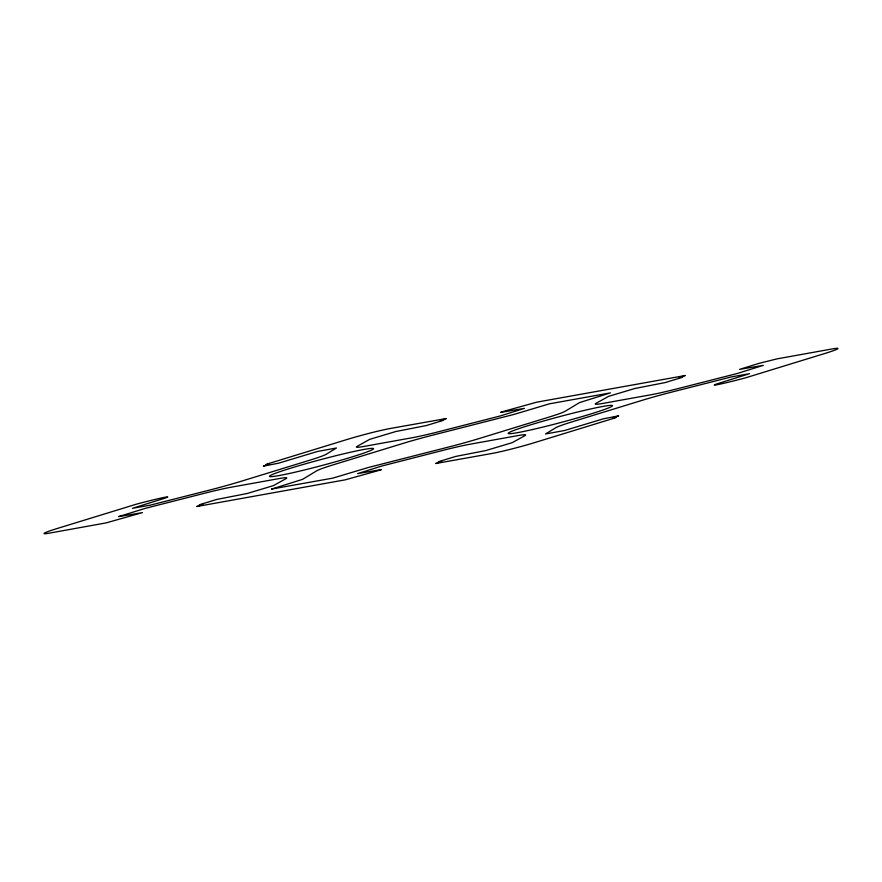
<?xml version="1.0" encoding="UTF-8"?>
<svg xmlns="http://www.w3.org/2000/svg" width="882" height="882" viewBox="0 0 882 882"><rect width="100%" height="100%" fill="white"/><g stroke="black" fill="none" stroke-linecap="round" stroke-linejoin="round"><path stroke-width="1.32" d="M118.75 516.576L142.443 512.618L106.061 522.905L49.756 533.07A32.281 1.797 -14.9 0 1 57.374 528.45L135.696 504.394C137.063 503.82 177.006 493.677 165.717 497.911L132.41 508.33L150.535 505.099L209.651 490.061A43.042 2.403 -14.9 0 0 240.731 481.407L309.207 460.371A43.042 2.403 -14.9 0 0 326.285 454.241L336.461 448.001L317.377 451.496L278.458 463.226L263.321 466.137L269.374 464.097L265.857 464.616L268.194 463.712L346.835 439.556A32.281 1.797 -14.9 0 1 390.285 428.487L446.369 418.52L440.305 420.56L443.8 420.019L442.852 420.505L426.215 425.587L395.82 431.518L369.679 439.368L357.023 446.413A43.042 2.403 -14.9 0 0 363.935 446.435L411.971 437.781A43.042 2.403 -14.9 0 0 438.839 431.684L500.37 415.929L524.415 408.377L500.656 412.39L501.472 411.993L536.642 402.192L685.259 375.523L679.195 377.562L682.701 377.022L681.742 377.507L665.116 382.59L634.72 388.521L608.569 396.371L595.912 403.405A43.042 2.403 -14.9 0 0 602.836 403.427L650.872 394.783A43.042 2.403 -14.9 0 0 677.74 388.675L737.187 373.516L763.305 365.368L739.557 369.382L758.785 363.428L777.064 358.864L832.244 348.93A32.281 1.797 -14.9 0 1 824.626 353.55L746.304 377.606C744.937 378.18 704.994 388.323 716.283 384.089L749.59 373.67L731.354 376.923L672.349 391.939A43.042 2.403 -14.9 0 0 641.269 400.593L572.793 421.629A43.042 2.403 -14.9 0 0 555.715 427.759L545.517 433.977L564.623 430.504L603.542 418.774L618.679 415.863L612.626 417.903L616.143 417.384L613.806 418.288L535.165 442.444A32.281 1.797 -14.9 0 1 491.715 453.513L435.675 463.524L441.695 461.44L438.2 461.981L439.148 461.495L455.785 456.413L485.662 450.603L512.321 442.632L524.977 435.587A43.042 2.403 -14.9 0 0 518.065 435.565L470.029 444.219A43.042 2.403 -14.9 0 0 443.161 450.316L381.63 466.071L357.585 473.623L381.322 469.577L380.77 469.919L345.358 479.808L196.763 506.522L202.805 504.438L199.321 504.989L200.534 504.394L216.763 499.444L247.28 493.479L273.431 485.629L286.088 478.595A43.042 2.403 -14.9 0 0 279.164 478.573L231.128 487.217A43.042 2.403 -14.9 0 0 204.26 493.325L145.067 508.418L118.75 516.576M271.645 489.058L332.768 478.132L368.433 467.471L448.552 447.053A43.042 2.403 -14.9 0 0 479.621 438.398L548.108 417.373A43.042 2.403 -14.9 0 0 565.186 411.233L579.529 402.611L610.421 392.876L549.475 403.813L514.063 414.397L433.448 434.947A43.042 2.403 -14.9 0 0 402.379 443.602L333.892 464.627A43.042 2.403 -14.9 0 0 316.814 470.768L302.526 479.367L271.645 489.058M532.552 429.523A53.802 2.999 -14.9 0 0 612.395 405.852A53.802 2.999 -14.9 0 0 536.399 423.117A53.802 2.999 -14.9 0 0 532.552 429.523M293.651 472.52A53.802 2.999 -14.9 0 0 373.505 448.861A53.802 2.999 -14.9 0 0 297.499 466.126A53.802 2.999 -14.9 0 0 293.651 472.52"/></g></svg>
